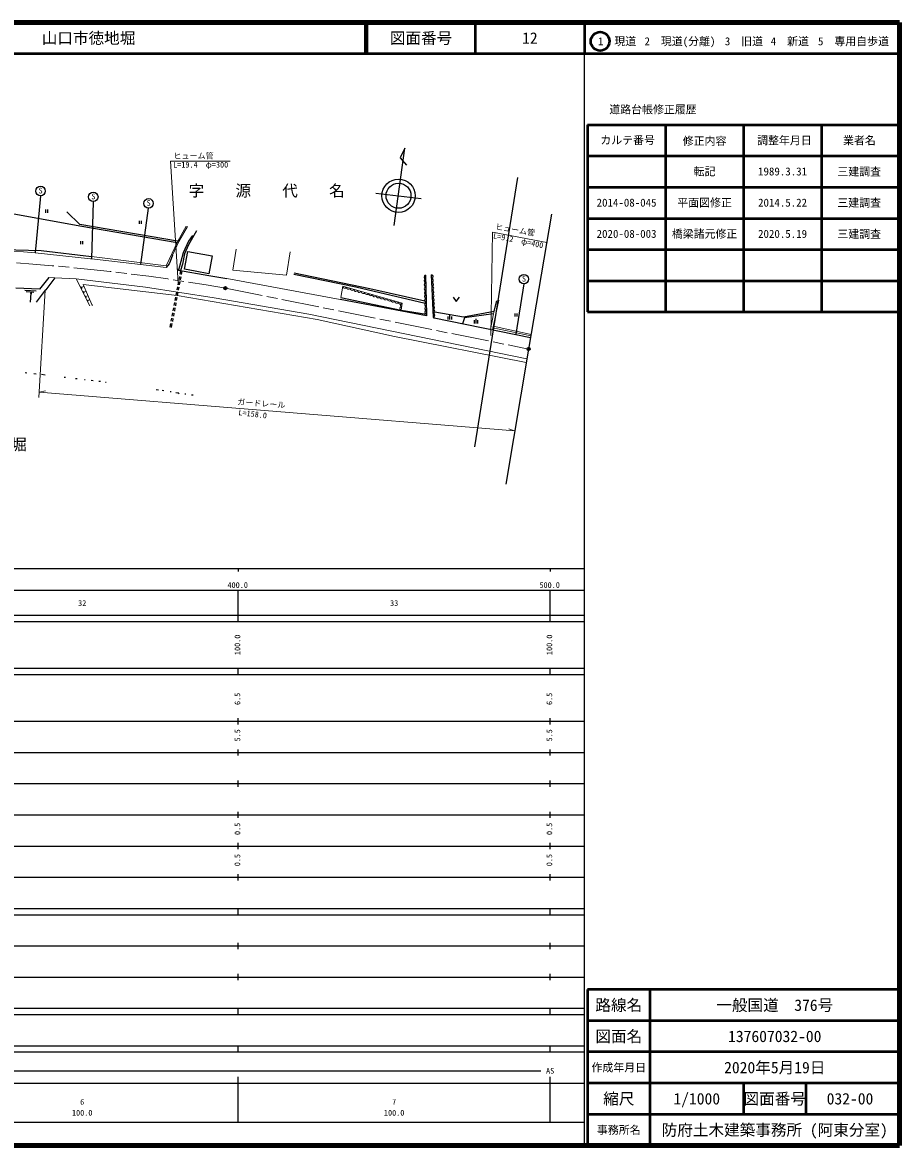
# Model space of a CAD drawing. Units: millimetres on the paper, with parts at other scales. Extents: x 40 to 680, y 20 to 380.
# Drawn here: x 398.8 to 680, y 20 to 380 of the extents above; entities that cross this region are included whole.
import ezdxf
from ezdxf.enums import TextEntityAlignment as Align

# ---------------------------------------------------------------- set-up
doc = ezdxf.new("R2010")
doc.units = ezdxf.units.MM
doc.header["$PDMODE"] = 32
doc.header["$PDSIZE"] = 0.5
doc.linetypes.add('CHAIN', pattern=[18.5, 12, -1.5, 3.5, -1.5])
for name, color, linetype, lineweight in [('M-BGD', 7, 'Continuous', 25), ('M-BMK', 2, 'CHAIN', 13), ('M-BMK-HTXT', 7, 'Continuous', 13), ('M-BMK-SRVR', 3, 'Continuous', 25), ('M-STR-HTXT', 7, 'Continuous', 13), ('M-TTL', 2, 'Continuous', 140), ('M-TTL-BAND', 7, 'Continuous', 25), ('M-TTL-FRAM', 2, 'Continuous', 50), ('M-TTL-LINE', 7, 'Continuous', 50)]:
    doc.layers.add(name, color=color, linetype=linetype, lineweight=lineweight)
doc.layers.add('M-OTRS', color=6, linetype='Continuous')
doc.layers.add('M-TTL-TXT', color=7, linetype='Continuous')
doc.styles.add('ＭＳ ゴシック', font='')
doc.styles.get('ＭＳ ゴシック').set_extended_font_data('MS Gothic')

msp = doc.modelspace()

# ---------------------------------------------------------------- linework, layer by layer
at = {"layer": 'M-BGD'}
for p, q in [((518.001, 314.88), (521.456, 339.71)), ((521.456, 339.71), (519.959, 336.607)), ((519.959, 336.607), (521.911, 334.263)), ((557.556, 330.257), (543.756, 243.981)), ((404.648, 324.415), (402.956, 306.136)), ((512.137, 325.329), (526.64, 323.565)), ((382.944, 321.048), (417.243, 314.818)), ((421.497, 322.552), (420.989, 304.264)), ((439.192, 320.435), (436.737, 302.401)), ((406.239, 320.016), (406.239, 319.016)), ((406.989, 319.016), (406.989, 320.016)), ((417.243, 314.818), (448.414, 309.466)), ((436.288, 316.465), (436.288, 315.465)), ((437.038, 315.465), (437.038, 316.465)), ((417.43, 309.915), (417.43, 308.915)), ((418.18, 308.915), (418.18, 309.915)), ((452.062, 309.852), (450.368, 306.127)), ((454.602, 313.154), (452.062, 308.751)), ((453.332, 311.715), (452.062, 309.852)), ((450.368, 306.127), (448.844, 300.623)), ((452.062, 308.751), (450.792, 305.873)), ((450.792, 300.962), (451.808, 306.635)), ((451.808, 306.635), (459.682, 305.195)), ((445.881, 302.655), (444.871, 301.483)), ((446.22, 303.417), (445.881, 302.655)), ((446.982, 305.449), (446.22, 303.417)), ((450.114, 302.571), (449.517, 300.506)), ((450.792, 305.873), (450.114, 302.571)), ((459.682, 305.195), (458.581, 299.438)), ((448.59, 300.962), (448.844, 300.623)), ((448.844, 300.623), (458.581, 298.93)), ((449.517, 300.506), (449.282, 299.264)), ((449.977, 300.426), (449.746, 299.2)), ((454.263, 300.285), (450.792, 300.962)), ((458.581, 299.438), (454.263, 300.285)), ((458.581, 298.93), (464.338, 297.914)), ((528.068, 299.043), (528.345, 286.478)), ((530.574, 285.562), (529.982, 299.109)), ((407.273, 298.253), (404.31, 294.527)), ((409.22, 298.168), (406.342, 294.273)), ((448.52, 295.235), (448.334, 294.253)), ((448.836, 296.906), (448.65, 295.923)), ((449.152, 298.576), (448.966, 297.593)), ((449.301, 296.842), (449.115, 295.859)), ((449.616, 298.512), (449.431, 297.53)), ((559.588, 296.221), (557.048, 280.049)), ((404.31, 294.527), (396.774, 294.781)), ((399.653, 294.189), (403.209, 294.019)), ((399.992, 293.765), (402.532, 293.596)), ((401.346, 293.342), (401.516, 293.257)), ((401.516, 293.257), (401.346, 290.294)), ((401.516, 293.257), (401.854, 293.257)), ((406.172, 294.189), (403.209, 290.294)), ((406.342, 294.273), (406.172, 294.189)), ((447.888, 291.895), (447.702, 290.912)), ((448.204, 293.565), (448.018, 292.582)), ((448.355, 291.83), (448.169, 290.848)), ((448.67, 293.501), (448.485, 292.518)), ((448.985, 295.171), (448.8, 294.189)), ((536.864, 291.948), (537.914, 290.548)), ((537.914, 290.548), (538.964, 291.948)), ((447.256, 288.554), (447.07, 287.571)), ((447.572, 290.224), (447.386, 289.242)), ((447.724, 288.489), (447.539, 287.507)), ((448.039, 290.16), (447.854, 289.177)), ((528.388, 285.972), (500.696, 291.172)), ((446.624, 285.213), (446.438, 284.23)), ((446.94, 286.883), (446.754, 285.901)), ((447.093, 285.148), (446.908, 284.166)), ((447.409, 286.819), (447.223, 285.836)), ((535.319, 284.79), (535.319, 285.77)), ((535.879, 284.79), (535.879, 286.19)), ((536.439, 284.79), (536.439, 285.77)), ((543.74, 283.554), (543.74, 284.534)), ((544.3, 283.554), (544.3, 284.954)), ((544.86, 283.554), (544.86, 284.534)), ((556.648, 286.759), (556.648, 285.759)), ((557.398, 285.759), (557.398, 286.759)), ((446.308, 283.543), (446.073, 282.3)), ((446.778, 283.478), (446.547, 282.252)), ((399.738, 267.773), (400.246, 267.688)), ((402.447, 267.434), (403.294, 267.349)), ((404.902, 267.265), (406.172, 267.095)), ((412.268, 266.333), (412.607, 266.333)), ((415.824, 265.91), (416.332, 265.91)), ((418.703, 265.571), (418.957, 265.571)), ((420.82, 265.317), (421.497, 265.233)), ((423.36, 264.979), (423.868, 264.979)), ((425.476, 264.725), (425.73, 264.725)), ((441.732, 262.354), (442.41, 262.269)), ((443.595, 262.1), (444.188, 262.015)), ((446.22, 261.677), (446.558, 261.677)), ((447.998, 261.423), (449.014, 261.253)), ((449.014, 261.253), (448.76, 260.999)), ((450.876, 260.999), (451.215, 260.999)), ((453.078, 260.661), (453.586, 260.661))]:
    msp.add_line(p, q, dxfattribs=at)
for points in [[(336.268, 326.511), (333.141, 308.139), (347.14, 308.54), (354.306, 308.843), (392.616, 307.276), (404.886, 306.881), (421.008, 304.954)], [(448.595, 309.847), (417.269, 315.239), (413.083, 319.321)], [(485.79, 299.269), (505.664, 295.258), (527.935, 290.018)], [(527.845, 290.676), (510.25, 294.646), (485.948, 299.602)], [(500.933, 291.83), (520.252, 287.802), (528.345, 286.478), (528.388, 285.972)], [(530.994, 287.274), (540.192, 285.659), (550.092, 287.434), (550.935, 290.751)], [(561.699, 278.945), (530.836, 285.238), (530.574, 285.562)], [(549.882, 286.644), (540.587, 285.327), (539.864, 283.397)]]:
    msp.add_lwpolyline(points, dxfattribs=at)
for centre, radius in [((519.393, 324.442), 5.351), ((519.393, 324.442), 4), ((404.638, 325.975), 1.517), ((421.553, 324.097), 1.517), ((439.281, 322.017), 1.517), ((559.588, 297.738), 1.517)]:
    msp.add_circle(centre, radius, dxfattribs=at)
for centre, radius, start, end in [((528.227, 298.418), 0.645, 104.24519, 258.27871), ((529.879, 298.488), 0.63, 284.40421, 80.6039), ((528.255, 297.162), 0.645, 104.24519, 258.27871), ((528.283, 295.905), 0.645, 104.24519, 258.27871), ((528.31, 294.649), 0.645, 104.24519, 258.27871), ((529.933, 297.256), 0.63, 284.40421, 80.6039), ((529.987, 296.025), 0.63, 284.40421, 80.6039), ((530.041, 294.793), 0.63, 284.40421, 80.6039), ((528.338, 293.392), 0.645, 104.24519, 258.27871), ((528.366, 292.136), 0.645, 104.24519, 258.27871), ((530.094, 293.561), 0.63, 284.40421, 80.6039), ((530.148, 292.33), 0.63, 284.40421, 80.6039), ((530.202, 291.098), 0.63, 284.40421, 80.6039), ((528.393, 290.879), 0.645, 104.24519, 258.27871), ((528.421, 289.623), 0.645, 104.24519, 258.27871), ((528.449, 288.366), 0.645, 104.24519, 258.27871), ((530.256, 289.867), 0.63, 284.40421, 80.6039), ((530.31, 288.635), 0.63, 284.40421, 80.6039), ((530.364, 287.404), 0.63, 284.40421, 80.6039), ((528.476, 287.11), 0.645, 104.24519, 258.27871), ((530.418, 286.172), 0.63, 284.40421, 80.6039)]:
    msp.add_arc(centre, radius, start, end, dxfattribs=at)
at = {"layer": 'M-BMK'}
msp.add_line((463.905, 294.845), (561.085, 275.31), dxfattribs=at)
msp.add_arc((353.688, -338.633), 642.995, 80.13009, 88.99556, dxfattribs=at)
at = {"layer": 'M-BMK-HTXT'}
for p, q in [((420.465, 289.207), (416.015, 297.784)), ((417.873, 294.636), (417.522, 295.313)), ((417.799, 295.028), (418.375, 295.326)), ((464.338, 297.914), (500.696, 291.172)), ((501.499, 295.492), (500.933, 291.83)), ((417.887, 294.858), (417.711, 295.197)), ((418.611, 293.214), (418.309, 293.796)), ((418.46, 293.505), (419.043, 293.807)), ((419.305, 291.877), (419.049, 292.37)), ((419.177, 292.124), (419.67, 292.38)), ((419.957, 290.621), (419.744, 291.031)), ((419.85, 290.826), (420.26, 291.039)), ((549.509, 281.43), (551.601, 290.939)), ((561.807, 279.582), (549.657, 282.103)), ((561.873, 279.974), (549.766, 282.597))]:
    msp.add_line(p, q, dxfattribs=at)
for points in [[(421.008, 304.954), (444.87, 302.007), (448.627, 309.914), (451.339, 314.68)], [(451.76, 314.627), (448.969, 309.783), (446.982, 305.449)], [(420.989, 304.264), (420.71, 304.248), (402.956, 306.136), (399.184, 306.43), (389.495, 306.818), (372.814, 307.397), (357.574, 307.989), (349.408, 308.096), (343.265, 307.944), (332.707, 307.377)], [(467.352, 307.356), (466.299, 300.642), (483.492, 299.01), (484.677, 306.514)], [(444.871, 301.483), (436.737, 302.401), (420.989, 304.264)], [(407.273, 298.253), (409.22, 298.168), (416.015, 297.784), (438.3, 295.138), (460.338, 291.762), (490.67, 286.459), (560.564, 272.227)], [(418.314, 295.959), (421.105, 289.613), (421.29, 289.271)], [(560.366, 271.049), (518.087, 279.318), (493.363, 284.808), (448.388, 292.46), (418.314, 295.959)], [(501.499, 295.492), (520.549, 290.009), (520.252, 287.802)], [(550.092, 287.434), (549.882, 286.644), (548.86, 281.563)]]:
    msp.add_lwpolyline(points, dxfattribs=at)
for centre, radius, start, end in [((502.132, 295.449), 0.634, 176.12561, 331.75885), ((503.322, 295.106), 0.634, 176.12561, 331.75885), ((504.513, 294.764), 0.634, 176.12561, 331.75885), ((505.704, 294.421), 0.634, 176.12561, 331.75885), ((506.894, 294.078), 0.634, 176.12561, 331.75885), ((508.085, 293.736), 0.634, 176.12561, 331.75885), ((509.275, 293.393), 0.634, 176.12561, 331.75885), ((510.466, 293.05), 0.634, 176.12561, 331.75885), ((511.657, 292.707), 0.634, 176.12561, 331.75885), ((512.847, 292.365), 0.634, 176.12561, 331.75885), ((514.038, 292.022), 0.634, 176.12561, 331.75885), ((515.228, 291.679), 0.634, 176.12561, 331.75885), ((516.419, 291.337), 0.634, 176.12561, 331.75885), ((517.61, 290.994), 0.634, 176.12561, 331.75885), ((518.8, 290.651), 0.634, 176.12561, 331.75885), ((519.991, 290.309), 0.634, 176.12561, 331.75885), ((520.386, 288.345), 0.56, 88.48745, 256.19173), ((520.534, 289.449), 0.56, 88.48745, 256.19173)]:
    msp.add_arc(centre, radius, start, end, dxfattribs=at)
at = {"layer": 'M-BMK-SRVR'}
for p, q in [((568.394, 318.573), (561.085, 275.31)), ((561.085, 275.31), (553.777, 232.047))]:
    msp.add_line(p, q, dxfattribs=at)
for centre in [(463.905, 294.845), (561.085, 275.31)]:
    msp.add_circle(centre, 0.5, dxfattribs=at)
for p in [(463.905, 294.845), (561.085, 275.31)]:
    msp.add_point(p, dxfattribs=at)
at = {"layer": 'M-OTRS'}
msp.add_point((561.085, 275.31), dxfattribs=at)
at = {"layer": 'M-STR-HTXT'}
for p, q in [((465.442, 335.583), (446.304, 335.591)), ((446.304, 335.591), (448.76, 296.559)), ((549.513, 312.815), (548.974, 279.684)), ((549.513, 312.815), (566.954, 309.513)), ((406.172, 294.189), (404.14, 259.814)), ((404.241, 261.515), (406.208, 261.873)), ((404.241, 261.515), (556.625, 249.061)), ((556.625, 249.061), (554.742, 249.735))]:
    msp.add_line(p, q, dxfattribs=at)
at = {"layer": 'M-TTL'}
for p, q in [((680, 380), (40, 380)), ((680, 20), (680, 380)), ((40, 20), (680, 20))]:
    msp.add_line(p, q, dxfattribs=at)
at = {"layer": 'M-TTL-BAND'}
for p, q in [((579, 20), (579, 370)), ((40, 205), (579, 205)), ((468, 205), (468, 204)), ((568, 205), (568, 204)), ((68, 198), (579, 198)), ((468, 188), (468, 198)), ((568, 188), (568, 198)), ((40, 190), (579, 190)), ((40, 188), (579, 188)), ((40, 173), (579, 173)), ((468, 171), (468, 173)), ((568, 171), (568, 173)), ((40, 171), (579, 171)), ((40, 156), (579, 156)), ((468, 155), (468, 157)), ((568, 155), (568, 157)), ((46, 146), (579, 146)), ((468, 145), (468, 147)), ((568, 145), (568, 147)), ((468, 135), (468, 137)), ((568, 135), (568, 137)), ((52, 136), (579, 136)), ((46, 126), (579, 126)), ((468, 125), (468, 127)), ((568, 125), (568, 127)), ((52, 116), (579, 116)), ((468, 115), (468, 117)), ((568, 115), (568, 117)), ((46, 106), (579, 106)), ((468, 105), (468, 107)), ((568, 105), (568, 107)), ((40, 96), (579, 96)), ((40, 94), (579, 94)), ((468, 94), (468, 96)), ((568, 94), (568, 96)), ((49, 84), (579, 84)), ((468, 83), (468, 85)), ((568, 83), (568, 85)), ((40, 74), (579, 74)), ((468, 73), (468, 75)), ((568, 73), (568, 75)), ((40, 64), (579, 64)), ((40, 62), (579, 62)), ((468, 62), (468, 64)), ((568, 62), (568, 64)), ((40, 52), (579, 52)), ((468, 50), (468, 52)), ((568, 50), (568, 52)), ((40, 50), (579, 50)), ((71, 44), (565, 44)), ((40, 40), (579, 40)), ((468, 27.5), (468, 42)), ((568, 27.5), (568, 42)), ((68, 27.5), (579, 27.5))]:
    msp.add_line(p, q, dxfattribs=at)
at = {"layer": 'M-TTL-FRAM'}
for p, q in [((580, 347.197), (580, 287.197)), ((580, 347.197), (680, 347.197)), ((580, 287.197), (680, 287.197)), ((680, 70), (580, 70)), ((580, 70), (580, 20))]:
    msp.add_line(p, q, dxfattribs=at)
at = {"layer": 'M-TTL-LINE'}
for p, q in [((508.747, 380), (508.747, 370)), ((509.247, 380), (509.247, 370)), ((543.997, 380), (543.997, 370)), ((579, 380), (579, 370)), ((40, 370), (680, 370)), ((605, 347.197), (605, 287.197)), ((630, 347.197), (630, 287.197)), ((655, 347.197), (655, 287.197)), ((580, 337.197), (680, 337.197)), ((580, 327.197), (680, 327.197)), ((580, 317.197), (680, 317.197)), ((580, 307.197), (680, 307.197)), ((580, 297.197), (680, 297.197)), ((600, 70), (600, 20)), ((680, 60), (580, 60)), ((680, 50), (580, 50)), ((680, 40), (580, 40)), ((630, 40), (630, 30)), ((650, 40), (650, 30)), ((680, 30), (580, 30))]:
    msp.add_line(p, q, dxfattribs=at)
msp.add_circle((584.031, 373.958), 3, dxfattribs=at)

# ---------------------------------------------------------------- texts
at = {"layer": 'M-BGD', "style": 'ＭＳ ゴシック'}
for p in [(404.003, 324.638), (420.918, 322.76), (438.646, 320.68), (558.953, 296.401)]:
    msp.add_text('S', height=1.833, dxfattribs=at).set_placement(p, align=Align.BOTTOM_LEFT)
at = {"layer": 'M-BMK-HTXT', "style": 'ＭＳ ゴシック'}
for s, p in [('字\u3000\u3000源\u3000\u3000代\u3000\u3000名', (452.116, 323.142)), ('大\u3000\u3000\u3000字\u3000\u3000\u3000堀', (355.202, 241.77))]:
    msp.add_text(s, height=3.666, dxfattribs=at).set_placement(p, align=Align.BOTTOM_LEFT)
at = {"layer": 'M-STR-HTXT', "style": 'ＭＳ ゴシック'}
for s, p in [('ヒューム管', (447.272, 335.784)), ('L=19.4\u3000φ=300', (447.158, 332.94))]:
    msp.add_text(s, height=1.833, dxfattribs=at).set_placement(p, align=Align.BOTTOM_LEFT)
for s, rotation, p in [('ヒューム管', 350.387, (550.227, 313.169)), ('L=9.2\u3000φ=400', 348.609, (549.508, 310.29)), ('ガードレール', 355.838, (467.64, 256.962)), ('L=158.0', 353.237, (467.938, 253.604))]:
    msp.add_text(s, height=1.833, rotation=rotation, dxfattribs=at).set_placement(p, align=Align.BOTTOM_LEFT)
at = {"layer": 'M-TTL-BAND', "style": 'ＭＳ ゴシック'}
for s, p in [('400.0', (467.844, 198.195)), ('500.0', (567.844, 198.195)), ('32', (418, 192.405)), ('33', (518, 192.405)), ('AS', (568, 42.5)), ('6', (418, 32.523)), ('7', (518, 32.523)), ('100.0', (418, 29.033)), ('100.0', (518, 29.033))]:
    msp.add_text(s, height=1.833, dxfattribs=at).set_placement(p, align=Align.BOTTOM_CENTER)
for s, p in [('100.0', (469.21, 180.5)), ('100.0', (569.21, 180.5)), ('6.5', (469.21, 163.174)), ('6.5', (569.21, 163.174)), ('5.5', (469.21, 151.5)), ('5.5', (569.21, 151.5)), ('0.5', (469.21, 121.5)), ('0.5', (569.21, 121.5)), ('0.5', (469.21, 111.5)), ('0.5', (569.21, 111.5))]:
    msp.add_text(s, height=1.833, rotation=90, dxfattribs=at).set_placement(p, align=Align.BOTTOM_CENTER)
at = {"layer": 'M-TTL-TXT', "style": 'ＭＳ ゴシック'}
msp.add_text('山口市徳地堀', height=3.666, dxfattribs=at).set_placement((405.024, 375), align=Align.MIDDLE_LEFT)
for s, height, p in [('図面番号', 3.666, (526.622, 375)), ('12', 3.666, (561.497, 375)), ('1\u3000現道', 2.566, (589.448, 373.958)), ('2\u3000現道(分離)', 2.566, (609.619, 373.958)), ('3\u3000旧道', 2.566, (630.121, 373.958)), ('4\u3000新道', 2.566, (644.824, 373.958)), ('5\u3000専用自歩道', 2.566, (665.228, 373.958)), ('道路台帳修正履歴', 2.566, (600.968, 352.113)), ('カルテ番号', 2.566, (592.839, 342.277)), ('修正内容', 2.566, (617.509, 342.023)), ('調整年月日', 2.566, (643.089, 342.197)), ('業者名', 2.566, (667.134, 342.197)), ('転記', 2.566, (617.5, 332.245)), ('1989.3.31', 2.566, (642.5, 332.245)), ('三建調査', 2.566, (667.077, 332.189)), ('2014-08-045', 2.566, (592.5, 322.245)), ('平面図修正', 2.566, (617.5, 322.245)), ('2014.5.22', 2.566, (642.5, 322.245)), ('三建調査', 2.566, (667.077, 322.189)), ('2020-08-003', 2.566, (592.5, 312.245)), ('橋梁諸元修正', 2.566, (617.5, 312.245)), ('2020.5.19', 2.566, (642.5, 312.245)), ('三建調査', 2.566, (667.077, 312.189)), ('路線名', 3.666, (590, 65)), ('路線名', 3.666, (590, 65)), ('一般国道\u3000376号', 3.666, (640, 65)), ('図面名', 3.666, (590, 55)), ('図面名', 3.666, (590, 55)), ('137607032-00', 3.666, (640, 55)), ('2020年5月19日', 3.666, (640, 45)), ('作成年月日', 2.566, (590, 45)), ('作成年月日', 2.566, (590, 45)), ('縮尺', 3.666, (590, 35)), ('縮尺', 3.666, (590, 35)), ('1/1000', 3.666, (615, 35)), ('図面番号', 3.666, (640, 35)), ('図面番号', 3.666, (640, 35)), ('032-00', 3.666, (664.125, 35)), ('事務所名', 2.566, (590, 25)), ('事務所名', 2.566, (590, 25)), ('防府土木建築事務所 (阿東分室)', 3.666, (640, 25))]:
    msp.add_text(s, height=height, dxfattribs=at).set_placement(p, align=Align.MIDDLE_CENTER)

doc.saveas('drawing.dxf')
